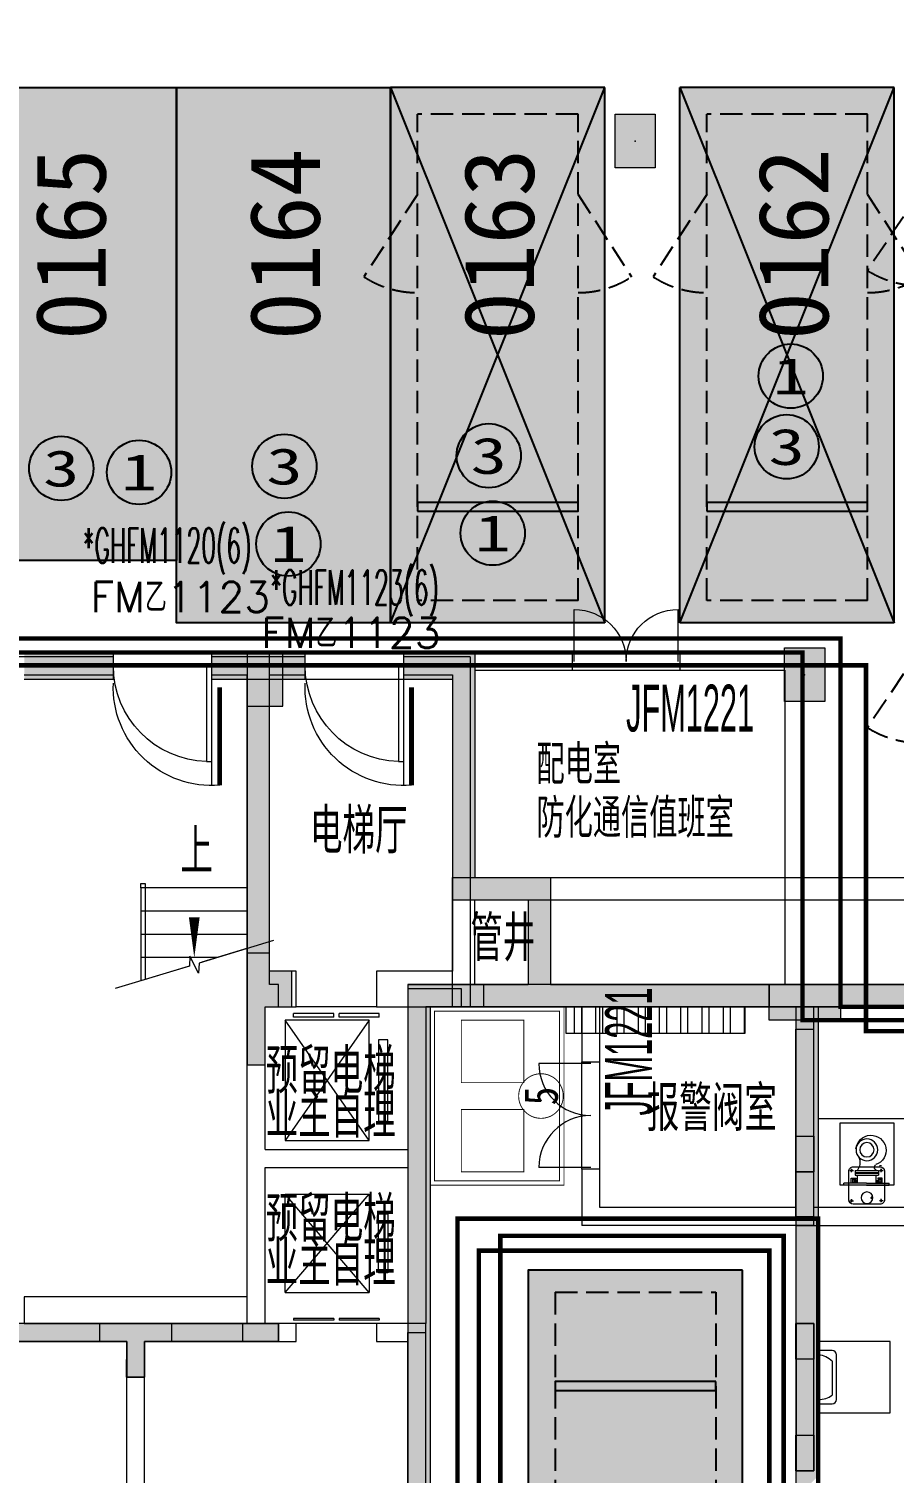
# Model space of a CAD drawing. Extents: x -264757 to 1033689, y 4049843 to 4347093.
# Drawn here: x -52653 to -42957, y 4189133 to 4205315 of the extents above; entities that cross this region are included whole.
import ezdxf
from ezdxf.enums import TextEntityAlignment as Align

# ---------------------------------------------------------------- set-up
doc = ezdxf.new("R2010")
doc.units = 0
doc.header["$LTSCALE"] = 1000
doc.header["$MEASUREMENT"] = 0
doc.linetypes.add('AX-01DK-PB01$1$A-001-车位参照B1$0$A-001-车位参照B1$0$A-001-车位参照B1$0$A-H4-001-基本图形$0$A-001-车位B1$0$DASH', pattern=[0.35, 0.25, -0.1])
doc.linetypes.add('DASH', pattern=[0.35, 0.25, -0.1])
for name, color, linetype in [('AX-01DK-PB01$0$A-2-Text', 8, 'Continuous'), ('AX-01DK-PB01$0$AX-03CK-02-PB01$0$AX-03CK-02-PB01$0$PUB_HATCH', 8, 'Continuous'), ('AX-01DK-PB01$0$AX-03CK-02-PB01$0$AX-03CK-02-PB01$0$人防$0$人防$0$DOOR_FIRE_TEXT', 8, 'Continuous'), ('不利因素3-紧邻房间出入口', 7, 'Continuous'), ('不利因素9-坡道上停车', 7, 'Continuous'), ('不可售车位', 255, 'Continuous'), ('大车位', 7, 'Continuous'), ('子母车位', 7, 'Continuous')]:
    doc.layers.add(name, color=color, linetype=linetype)
doc.layers.add('AX-01DK-PB01$0$AX-001DK-01-PB01-02$0$A-3-WinF(Text)', color=8, linetype='Continuous', plot=False)
doc.layers.add('AX-01DK-PB01$0$AX-03CK-02-PB01$0$AX-03CK-02-PB01$0$WINDOW_TEXT', color=8, linetype='Continuous', plot=False)
doc.layers.add('无关图层', color=8, linetype='Continuous', lineweight=0)
doc.layers.add('车位归属楼栋范围线', color=7, linetype='Continuous', true_color=0x19e6c7)
doc.styles.add('AX-01DK-PB01$0$_TCH_DIM', font='SIMPLEX', dxfattribs={"bigfont": 'GBCBIG'})
doc.styles.add('AX-01DK-PB01$0$AX-001DK-01-PB01-02$0$_TCH_WINDOW', font='SIMPLEX', dxfattribs={"bigfont": 'GBCBIG'})
doc.styles.add('AX-01DK-PB01$0$AX-01DK-PB01$0$AX-001DK-01-PB01-02$0$Standard', font='gbenor.shx', dxfattribs={"bigfont": 'gbcbig.shx'})
doc.styles.add('AX-01DK-PB01$0$AX-03CK-02-PB01$0$AX-03CK-02-PB01$0$_TCH_DIM', font='SIMPLEX', dxfattribs={"bigfont": 'GBCBIG'})
doc.styles.add('AX-01DK-PB01$0$AX-03CK-02-PB01$0$AX-03CK-02-PB01$0$_TCH_DIM_T3', font='SIMPLEX', dxfattribs={"width": 0.705882, "bigfont": 'GBCBIG'})
doc.styles.add('AX-01DK-PB01$0$AX-03CK-02-PB01$0$AX-03CK-02-PB01$0$人防$0$人防$0$_TCH_DIM', font='$ GAD E', dxfattribs={"width": 0.7, "bigfont": '$ GAD C'})
doc.styles.add('AX-01DK-PB01$0$Standard', font='gbenor.shx', dxfattribs={"bigfont": 'gbcbig.shx'})
doc.styles.add('AX-01DK-PB01$1$AX-001DK-01-PB01-02$0$Standard', font='gbenor.shx', dxfattribs={"bigfont": 'gbcbig.shx'})
doc.styles.add('AX-ACK-BIANH1$0$黑体', font='simhei.ttf')
doc.styles.add('AX-ACK-P01-WALL$0$黑体', font='simhei.ttf')
doc.styles.add('SX-ACK-PB01-WNC-ALL$0$黑体', font='simhei.ttf')
doc.styles.add('坑编号', font='', dxfattribs={"width": 0.8})
doc.styles.get('坑编号').set_extended_font_data('SimSun')
pattern_1 = [(90, (-648994.04, 3640598.65), (-238.125, 2e-13), []), (90, (-648914.67, 3640678.02), (-238.125, 2e-13), [])]

# ---------------------------------------------------------------- blocks, each defined once
blk = doc.blocks.new('SX-ACK-PB01-WNC-ALL$0$20200722.21182536')
at = {"layer": '不利因素3-紧邻房间出入口', "true_color": 0xe4d218}
h = blk.add_hatch(color=52, dxfattribs=at)
h.dxf.hatch_style = 1
edge = h.paths.add_edge_path()
edge.add_arc((360, 360), 360, 0, 360)
at = {"layer": '不利因素3-紧邻房间出入口'}
blk.add_circle((360, 360), 360, dxfattribs=at)
at = {"layer": '不利因素3-紧邻房间出入口', "style": 'SX-ACK-PB01-WNC-ALL$0$黑体', "width": 1.390625}
blk.add_text('3', height=407, dxfattribs=at).set_placement((156, 156), (564, 156), align=Align.FIT)
blk = doc.blocks.new('销控车位')
at = {"layer": '不可售车位', "true_color": 0x757b8a}
h = blk.add_hatch(color=8, dxfattribs=at)
h.dxf.hatch_style = 1
h.paths.add_polyline_path([(2400, 0), (2400, -5300), (0, -5300), (0, 0)])
at = {"layer": '不可售车位', "color": 8, "true_color": 0x757b8a}
blk.add_lwpolyline([(2400, 0), (2400, -5300), (0, -5300), (0, 0)], close=True, dxfattribs=at)
blk = doc.blocks.new('sadfsadfasf')
at = {"layer": '不可售车位', "true_color": 0x757b8a}
h = blk.add_hatch(color=8, dxfattribs=at)
h.dxf.hatch_style = 1
h.paths.add_polyline_path([(2400, 6000), (2400, 0), (0, 0), (0, 6000)])
at = {"layer": '不可售车位', "color": 8, "true_color": 0x757b8a}
blk.add_lwpolyline([(2400, 6000), (2400, 0), (0, 0), (0, 6000)], close=True, dxfattribs=at)
blk = doc.blocks.new('*U120')
at = {"layer": '无关图层', "const_width": 10}
for points in [[(1000, 0), (-1000, 0), (-1000, 1500), (1000, 1500)], [(950, 50), (-950, 50), (-950, 1450), (950, 1450)], [(-150, 1050), (-850, 1050), (-850, 350), (-150, 350)], [(850, 1050), (150, 1050), (150, 350), (850, 350)]]:
    blk.add_lwpolyline(points, close=True, dxfattribs=at)
blk.add_lwpolyline([(0, 1492, 0.098491), (-96, 1473, 0.098491), (-177, 1419, 0.098491), (-231, 1338, 0.098491), (-250, 1242, 0.098491), (-231, 1146, 0.098491), (-177, 1065, 0.098491), (-96, 1011, 0.098491), (0, 992, 0.098491), (96, 1011, 0.098491), (177, 1065, 0.098491), (231, 1146, 0.098491), (250, 1242, 0.098491), (231, 1338, 0.098491), (177, 1419, 0.098491), (96, 1473, 0.098491)], format="xyb", close=True, dxfattribs=at)
at = {"layer": '无关图层', "style": '坑编号', "width": 0.8}
blk.add_attdef('X', text='', height=380, dxfattribs=at).set_placement((0, 1242), align=Align.MIDDLE_CENTER)
blk = doc.blocks.new('SX-CK-PB001-WNC$1$20211103.13313578')
at = {"layer": '无关图层'}
h = blk.add_hatch(color=256, dxfattribs=at)
h.dxf.hatch_style = 1
h.paths.add_polyline_path([(0, 600), (450, 600), (450, 0), (0, 0)])
blk.add_lwpolyline([(0, 600), (450, 600), (450, 0), (0, 0)], close=True, dxfattribs=at)
blk.add_point((225, 300), dxfattribs=at)
blk = doc.blocks.new('PX-03CK-JSK$0$PX-CKB-P01-JSK$0$$0$水泵')
at = {"layer": '无关图层'}
for p, q in [((-24798, 231565, 0), (-25098, 231565, 0)), ((-25148, 231515, 0), (-25148, 231195, 0)), ((-25135, 231525, 0), (-25095, 231525, 0)), ((-25116, 231543, 0), (-25116, 231511, 0)), ((-25116, 231511, 0), (-25116, 231507, 0)), ((-24903, 231492, 0), (-24880, 231492, 0)), ((-24804, 231524, 0), (-24764, 231524, 0)), ((-24785, 231542, 0), (-24785, 231510, 0)), ((-24785, 231510, 0), (-24785, 231506, 0)), ((-24748, 231195, 0), (-24748, 231515, 0)), ((-24644, 231352, 0), (-25244, 231352, 0)), ((-25244, 231352, 0), (-25244, 230652, 0)), ((-24950, 231351, 0), (-25204, 231351, 0)), ((-25204, 231351, 0), (-25204, 231330, 0)), ((-24950, 231330, 0), (-25204, 231330, 0)), ((-25120, 231330, 0), (-25120, 231273, 0)), ((-25120, 231273, 0), (-25070, 231273, 0)), ((-25108, 231323, 0), (-25067, 231323, 0)), ((-25108, 231284, 0), (-25108, 231323, 0)), ((-25070, 231284, 0), (-25108, 231284, 0)), ((-25103, 231315, 0), (-25103, 231292, 0)), ((-25085, 231320, 0), (-25098, 231320, 0)), ((-25098, 231287, 0), (-25084, 231287, 0)), ((-25084, 231323, 0), (-25084, 231284, 0)), ((-25084, 231310, 0), (-25052, 231310, 0)), ((-25084, 231297, 0), (-25052, 231297, 0)), ((-25055, 231310, 0), (-25083, 231310, 0)), ((-25077, 231185, 0), (-25077, 231238, 0)), ((-25076, 231238, 0), (-24815, 231238, 0)), ((-25070, 231273, 0), (-25070, 231284, 0)), ((-25067, 231323, 0), (-25067, 231330, 0)), ((-25052, 231328, 0), (-25052, 231239, 0)), ((-24950, 231351, 0), (-24696, 231351, 0)), ((-24950, 231330, 0), (-24696, 231330, 0)), ((-24846, 231239, 0), (-24846, 231328, 0)), ((-24846, 231312, 0), (-24807, 231312, 0)), ((-24844, 231299, 0), (-24806, 231299, 0)), ((-24827, 231323, 0), (-24827, 231330, 0)), ((-24785, 231323, 0), (-24827, 231323, 0)), ((-24824, 231284, 0), (-24785, 231284, 0)), ((-24824, 231273, 0), (-24824, 231284, 0)), ((-24773, 231273, 0), (-24824, 231273, 0)), ((-24815, 231185, 0), (-24815, 231238, 0)), ((-24807, 231322, 0), (-24807, 231284, 0)), ((-24793, 231319, 0), (-24807, 231319, 0)), ((-24807, 231289, 0), (-24793, 231289, 0)), ((-24788, 231294, 0), (-24788, 231314, 0)), ((-24785, 231284, 0), (-24785, 231323, 0)), ((-24773, 231324, 0), (-24773, 231332, 0)), ((-24773, 231330, 0), (-24773, 231273, 0)), ((-24696, 231351, 0), (-24696, 231330, 0)), ((-24644, 230652, 0), (-24644, 231352, 0)), ((-25136, 231186, 0), (-25096, 231186, 0)), ((-25106, 231185, 0), (-25129, 231185, 0)), ((-25117, 231204, 0), (-25117, 231172, 0)), ((-25117, 231172, 0), (-25117, 231168, 0)), ((-25098, 231145, 0), (-24798, 231145, 0)), ((-25077, 231215, 0), (-24815, 231215, 0)), ((-25077, 231208, 0), (-24815, 231208, 0)), ((-25077, 231185, 0), (-24815, 231185, 0)), ((-24781, 231136, 0), (-24805, 231136, 0)), ((-24804, 231186, 0), (-24764, 231186, 0)), ((-24785, 231205, 0), (-24785, 231173, 0)), ((-24785, 231173, 0), (-24785, 231169, 0)), ((-25244, 230652, 0), (-24644, 230652, 0))]:
    blk.add_line(p, q, dxfattribs=at)
for centre, radius in [((-25117, 231525, 0), 8.75), ((-24944, 231492, 0), 65), ((-24891, 231492, 0), 7.88), ((-24785, 231524, 0), 8.75), ((-25117, 231186, 0), 8.75), ((-24945, 230955, 0), 122), ((-24785, 231186, 0), 8.75), ((-24945, 230955, 0), 80.5)]:
    blk.add_circle(centre, radius, dxfattribs=at)
for centre, radius, start, end in [((-25098, 231515, 0), 50, 90.0002, 180.0002), ((-24798, 231515, 0), 50, 0.0002, 90.0002), ((-25098, 231315, 0), 5.18, 90.0002, 180.0002), ((-25098, 231292, 0), 5.18, 180.0002, 270.0002), ((-24793, 231314, 0), 5.18, 0.0002, 90.0002), ((-24793, 231294, 0), 5.18, 270.0002, 0.0002), ((-25098, 231195, 0), 50, 180.0002, 270.0002), ((-24899, 230961, 0), 169, 185.2838, 71.5275), ((-25165, 231098, 0), 142, 319.6544, 36.6268), ((-24826, 231152, 0), 34.6, 117.9765, 237.6187), ((-24798, 231195, 0), 50, 270.0002, 0.0002)]:
    blk.add_arc(centre, radius, start, end, dxfattribs=at)
blk = doc.blocks.new('fasdfasdfasdfasdfasdf')
at = {"layer": '不利因素9-坡道上停车', "true_color": 0xe0aa15}
h = blk.add_hatch(color=42, dxfattribs=at)
h.dxf.hatch_style = 1
edge = h.paths.add_edge_path()
edge.add_arc((-119587, 4058555), 720, 0, 360)
at = {"layer": '不利因素9-坡道上停车'}
blk.add_circle((-119587, 4058555), 720, dxfattribs=at)
at = {"layer": '不利因素9-坡道上停车', "style": 'AX-ACK-P01-WALL$0$黑体', "width": 1.390625}
blk.add_text('1', height=815, dxfattribs=at).set_placement((-119994, 4058148), (-119180, 4058148), align=Align.FIT)
blk = doc.blocks.new('AX-01DK-PB01$0$AX-03CK-02-PB01$0$AX-03CK-02-PB01$0$$U_DORLIB2D$00000009')
at = {"layer": '无关图层'}
blk.add_line((0.5, 0.219), (0.5, 1.213), dxfattribs=at)
at = {"layer": '无关图层', "const_width": 0.05}
blk.add_lwpolyline([(0.583, 0.219), (0.583, 1.219)], dxfattribs=at)
at = {"layer": '无关图层'}
blk.add_arc((0.5, 0.219), 1.001, 85.224, 182.3859, dxfattribs=at)
blk = doc.blocks.new('AX-01DK-PB01$0$AX-03CK-02-PB01$0$AX-03CK-02-PB01$0$人防$0$人防$0$$DorLib2D$00000004')
at = {"layer": '无关图层'}
for p, q in [((-0.485, 0), (-0.485, 0.485)), ((0.485, 0), (0.485, 0.485))]:
    blk.add_line(p, q, dxfattribs=at)
at = {"layer": '无关图层', "lineweight": 13}
for centre, start, end in [((-0.485, 0), 0, 90), ((0.485, 0), 90, 180)]:
    blk.add_arc(centre, 0.485, start, end, dxfattribs=at)
blk = doc.blocks.new('AX-01DK-PB01$0$AX-001DK-01-PP01$0$AX-001DK-01-PP01$0$$DORLIB2D$00000127')
at = {"layer": '无关图层'}
for points in [[(-0.533, 0.795), (-0.533, 0.69)], [(-0.033, 0.795), (-0.533, 0.795)], [(-0.033, 0.795), (-0.033, 0.69)], [(0.533, 0.795), (0.033, 0.795)], [(0.033, 0.795), (0.033, 0.69)], [(0.533, 0.795), (0.533, 0.69)], [(-0.033, 0.69), (-0.533, 0.69)], [(0.533, 0.69), (0.033, 0.69)], [(0.5, 0.5), (-0.5, 0.5)]]:
    blk.add_lwpolyline(points, dxfattribs=at)
blk = doc.blocks.new('AX-01DK-PB01$0$$DorLib2D$00000001')
at = {"layer": '无关图层'}
for p, q in [((0.45, 0.975), (0.5, 0.975)), ((0.45, 0), (0.45, 0.975)), ((0.5, 0), (0.5, 0.975)), ((0.5, 0), (0.45, 0))]:
    blk.add_line(p, q, dxfattribs=at)
at = {"layer": '无关图层', "lineweight": 13}
blk.add_arc((0.475, 0), 0.975, 91.4693, 180, dxfattribs=at)
blk = doc.blocks.new('A$C741380cb')
at = {"layer": '子母车位', "true_color": 0x0617f9}
h = blk.add_hatch(color=5, dxfattribs=at)
h.dxf.hatch_style = 1
h.paths.add_polyline_path([(2400, 0), (2400, -10400), (0, -10400), (0, 0)])

msp = doc.modelspace()

# ---------------------------------------------------------------- hatches: boundary and pattern name
at = {"layer": 'AX-01DK-PB01$0$AX-03CK-02-PB01$0$AX-03CK-02-PB01$0$PUB_HATCH'}
for points in [[(-52706, 4198028.3), (-51706.8, 4198028.3), (-51706.8, 4198328.3), (-52706, 4198328.3)], [(-50080.7, 4198328.4), (-50606.8, 4198328.4), (-50606.8, 4198028.4), (-50080.7, 4198028.4)], [(-50080.7, 4198028.3), (-49556.8, 4198028.3), (-49556.8, 4198328.3), (-50080.7, 4198328.3)], [(-47656.4, 4198328.3), (-48456.8, 4198328.3), (-48456.8, 4198028.3), (-47906.4, 4198028.3)], [(-47656.4, 4198328.3), (-47906.4, 4198028.3), (-47906.4, 4195558), (-47656.4, 4195808)], [(-50205.6, 4198208.7), (-50205.6, 4198208.6), (-50122.3, 4198188.4), (-49955.8, 4198198), (-49955.8, 4198198)], [(-47656.4, 4195808), (-47906.4, 4195558), (-47056.4, 4195558), (-46806.4, 4195808)], [(-46806.4, 4195808), (-47056.4, 4195558), (-47056.4, 4194608), (-46931.4, 4194524.6), (-46806.4, 4194608)], [(-48406.6, 4194608), (-48156.6, 4194358), (-46931.4, 4194358), (-46931.4, 4194524.6), (-47056.4, 4194608)], [(-48156.6, 4194358), (-48406.6, 4194608), (-48406.6, 4186558.3), (-48156.6, 4186308.4)], [(-46931.4, 4194524.6), (-46931.4, 4194358), (-44107.8, 4194358), (-44107.8, 4194608), (-46806.4, 4194608)], [(-44107.8, 4194608), (-44107.8, 4194358), (-40007.5, 4194358), (-40257.5, 4194608)], [(-44056.7, 4194358), (-44056.7, 4188978.5), (-43931.8, 4188978.6), (-43806.7, 4189103.6), (-43806.7, 4194358)]]:
    msp.add_hatch(color=256, dxfattribs=at).paths.add_polyline_path(points)
at = {"layer": '大车位', "true_color": 0xe806f9}
h = msp.add_hatch(color=6, dxfattribs=at)
h.dxf.hatch_style = 1
h.paths.add_polyline_path([(-46199.1, 4204659.2), (-46199.1, 4198659.2), (-48599.1, 4198659.2), (-48599.1, 4204659.2)])
h = msp.add_hatch(color=6, dxfattribs=at)
h.dxf.hatch_style = 1
h.paths.add_polyline_path([(-42956.8, 4204659.2), (-42956.8, 4198659.2), (-45356.8, 4198659.2), (-45356.8, 4204659.2)])
at = {"layer": '无关图层'}
h = msp.add_hatch(color=256, dxfattribs=at)
h.dxf.hatch_style = 1
h.paths.add_polyline_path([(-49856.6, 4194357.8), (-49856.6, 4194607.8), (-49955.7, 4194607.8), (-49955.7, 4198327.8), (-50205.7, 4198327.8), (-50206.6, 4194607.8), (-50206.6, 4193707.8), (-50006.6, 4193707.8), (-50006.6, 4194357.8)])
for points in [[(-49806.8, 4198327.2), (-50205.7, 4198327.2), (-50205.7, 4197727.2), (-49806.8, 4197727.2)], [(-49705.9, 4194758.3), (-49955.9, 4194758.3), (-49955, 4194958.3), (-50205.9, 4194958.3), (-50205.9, 4193708), (-50005.2, 4193708), (-50005.2, 4194357.8), (-49705.9, 4194358.3)], [(-47556.2, 4194608), (-48406.2, 4194608), (-48406.2, 4194358.8), (-47556.2, 4194358.8)], [(-44356.8, 4194608), (-43556.4, 4194608), (-43556.4, 4194208), (-44356.8, 4194208)], [(-43856.3, 4192908), (-43856.6, 4192508), (-44057.7, 4192508), (-44057.3, 4192908)], [(-51056.4, 4190808), (-51056.4, 4190608), (-51356.6, 4190608), (-51356.8, 4190208), (-51557.8, 4190208), (-51557.1, 4190608), (-51857.5, 4190608), (-51857.5, 4190808)], [(-50256.6, 4190807.4), (-49856.4, 4190808), (-49856.4, 4190606.9), (-50256.6, 4190606.4)], [(-43855.9, 4190808), (-43856.2, 4190408), (-44057.3, 4190408), (-44056.9, 4190808)], [(-43855.7, 4189558), (-43856, 4189158), (-44057.1, 4189158), (-44056.8, 4189558)]]:
    msp.add_hatch(color=256, dxfattribs=at).paths.add_polyline_path(points)
h = msp.add_hatch(color=256, dxfattribs=at)
h.dxf.hatch_style = 1
h.paths.add_polyline_path([(-44056.6, 4192508), (-43856.6, 4192508), (-43856.6, 4194358), (-43556.8, 4194358), (-43556.8, 4194608), (-44356.8, 4194608), (-44356.8, 4194358), (-44056.6, 4194358)])
h = msp.add_hatch(dxfattribs=at)
h.set_pattern_fill('ANSI32', color=256, scale=50, angle=-315)
h.set_pattern_definition(pattern_1)
h.paths.add_polyline_path([(-46631.5, 4194358), (-44631.5, 4194358), (-44631.5, 4194058), (-46631.5, 4194058)])
h = msp.add_hatch(dxfattribs=at)
h.set_pattern_fill('ANSI32', color=256, scale=50, angle=-315)
h.set_pattern_definition(pattern_1)
h.paths.add_polyline_path([(-46631.5, 4194358), (-44631.5, 4194358), (-44631.5, 4194058), (-46631.5, 4194058)])
h = msp.add_hatch(color=256, dxfattribs=at)
h.dxf.hatch_style = 1
h.paths.add_polyline_path([(-49856.4, 4190808), (-53056.4, 4190808), (-53056.4, 4190608), (-51556.4, 4190608), (-51556.4, 4190208), (-51356.4, 4190208), (-51356.4, 4190608), (-49856.4, 4190608)])
h = msp.add_hatch(color=256, dxfattribs=at)
h.dxf.hatch_style = 1
h.paths.add_polyline_path([(-44056.4, 4189158), (-43856.4, 4189158), (-43856.4, 4190808), (-44056.4, 4190808)])

# ---------------------------------------------------------------- linework, layer by layer
at = {"layer": '大车位', "color": 83}
for p, q in [((-48599.1, 4198659.2, 0), (-48599.1, 4204659.2, 0)), ((-46199.1, 4204659.2, 0), (-48599.1, 4204659.2, 0)), ((-46199.1, 4198659.2, 0), (-46199.1, 4204659.2, 0)), ((-45356.8, 4198659.2, 0), (-45356.8, 4204659.2, 0)), ((-42956.8, 4204659.2, 0), (-45356.8, 4204659.2, 0)), ((-42956.8, 4198659.2, 0), (-42956.8, 4204659.2, 0)), ((-46199.1, 4198659.2, 0), (-48599.1, 4198659.2, 0)), ((-42956.8, 4198659.2, 0), (-45356.8, 4198659.2, 0))]:
    msp.add_line(p, q, dxfattribs=at)
at = {"layer": '大车位', "color": 8, "linetype": 'AX-01DK-PB01$1$A-001-车位参照B1$0$A-001-车位参照B1$0$A-001-车位参照B1$0$A-H4-001-基本图形$0$A-001-车位B1$0$DASH'}
for p, q in [((-46499.1, 4204359.2, 0), (-48299.1, 4204359.2, 0)), ((-48299.1, 4198909.2, 0), (-48299.1, 4204359.2, 0)), ((-46499.1, 4198909.2, 0), (-46499.1, 4204359.2, 0)), ((-43256.8, 4204359.2, 0), (-45056.8, 4204359.2, 0)), ((-45056.8, 4198909.2, 0), (-45056.8, 4204359.2, 0)), ((-43256.8, 4198909.2, 0), (-43256.8, 4204359.2, 0)), ((-46499.1, 4198909.2, 0), (-48299.1, 4198909.2, 0)), ((-43256.8, 4198909.2, 0), (-45056.8, 4198909.2, 0))]:
    msp.add_line(p, q, dxfattribs=at)
at = {"layer": '大车位', "color": 83, "elevation": 0}
for points in [[(-48599.1, 4204659.2), (-46199.1, 4198659.2)], [(-48599.1, 4198659.2), (-46199.1, 4204659.2)], [(-45356.8, 4204659.2), (-42956.8, 4198659.2)], [(-45356.8, 4198659.2), (-42956.8, 4204659.2)]]:
    msp.add_lwpolyline(points, dxfattribs=at)
at = {"layer": '大车位', "linetype": 'AX-01DK-PB01$1$A-001-车位参照B1$0$A-001-车位参照B1$0$A-001-车位参照B1$0$A-H4-001-基本图形$0$A-001-车位B1$0$DASH', "elevation": 0}
for points in [[(-48299.1, 4203459.2), (-48899.1, 4202537.3)], [(-46499.1, 4203459.2), (-45899.1, 4202537.3)], [(-45056.8, 4203459.2), (-45656.8, 4202537.3)], [(-43256.8, 4203459.2), (-42656.8, 4202537.3)]]:
    msp.add_lwpolyline(points, dxfattribs=at)
at = {"layer": '大车位', "elevation": 0}
for points in [[(-48299.1, 4199909.2), (-46499.1, 4199909.2), (-46499.1, 4200009.2), (-48299.1, 4200009.2)], [(-45056.8, 4199909.2), (-43256.8, 4199909.2), (-43256.8, 4200009.2), (-45056.8, 4200009.2)]]:
    msp.add_lwpolyline(points, close=True, dxfattribs=at)
at = {"layer": '大车位', "linetype": 'AX-01DK-PB01$1$A-001-车位参照B1$0$A-001-车位参照B1$0$A-001-车位参照B1$0$A-H4-001-基本图形$0$A-001-车位B1$0$DASH'}
for centre, start, end in [((-48299.1, 4203459.2, 0), 236.94427, 270), ((-46499.1, 4203459.2, 0), 270, 303.05573), ((-45056.8, 4203459.2, 0), 236.94427, 270), ((-43256.8, 4203459.2, 0), 270, 303.05573)]:
    msp.add_arc(centre, 1100, start, end, dxfattribs=at)
at = {"layer": '子母车位', "linetype": 'AX-01DK-PB01$1$A-001-车位参照B1$0$A-001-车位参照B1$0$A-001-车位参照B1$0$A-H4-001-基本图形$0$A-001-车位B1$0$DASH'}
for p, q in [((-42656.7, 4203499.5, 0), (-43256.7, 4202608.4, 0)), ((-42656.6, 4198377.2, 0), (-43256.6, 4197486.2, 0))]:
    msp.add_line(p, q, dxfattribs=at)
at = {"layer": '子母车位', "color": 8, "linetype": 'AX-01DK-PB01$1$A-001-车位参照B1$0$A-001-车位参照B1$0$A-001-车位参照B1$0$A-H4-001-基本图形$0$A-001-车位B1$0$DASH'}
for p, q in [((-46756.7, 4191158.6, 0), (-44956.7, 4191158.6, 0)), ((-46756.7, 4191158.6, 0), (-46756.7, 4186608.6, 0)), ((-44956.7, 4191158.6, 0), (-44956.7, 4186608.6, 0))]:
    msp.add_line(p, q, dxfattribs=at)
at = {"layer": '子母车位', "color": 83, "elevation": 0}
msp.add_lwpolyline([(-44656.7, 4191408.6), (-47056.7, 4191408.6), (-47056.6, 4186308.6), (-44656.6, 4186308.6)], close=True, dxfattribs=at)
at = {"layer": '子母车位', "elevation": 0}
msp.add_lwpolyline([(-44956.7, 4190158.6), (-46756.7, 4190158.6), (-46756.7, 4190058.6), (-44956.7, 4190058.6)], close=True, dxfattribs=at)
at = {"layer": '子母车位', "linetype": 'AX-01DK-PB01$1$A-001-车位参照B1$0$A-001-车位参照B1$0$A-001-车位参照B1$0$A-H4-001-基本图形$0$A-001-车位B1$0$DASH'}
for centre in [(-42656.7, 4203499.5, 0), (-42656.6, 4198377.2, 0)]:
    msp.add_ellipse(centre, major_axis=(1100, 0), ratio=0.9664691, start_param=4.1354517, end_param=4.712383, dxfattribs=at)
at = {"layer": '无关图层'}
for p, q in [((-51706.8, 4198328.3), (-52706, 4198328.3)), ((-51706.8, 4198328.3), (-50606.8, 4198328.4)), ((-51706.8, 4198028.3), (-51706.8, 4198328.3)), ((-50080.7, 4198328.4), (-50606.8, 4198328.4)), ((-50606.8, 4198328.4), (-50606.8, 4198028.4)), ((-49556.8, 4198328.3), (-50080.7, 4198328.3)), ((-49556.8, 4198028.3), (-49556.8, 4198328.3)), ((-47656.4, 4198328.3), (-48456.8, 4198328.3)), ((-48456.8, 4198328.3), (-48456.8, 4198028.3)), ((-47656.4, 4198328.3), (-47656.4, 4195808)), ((-46560.1, 4198328.3), (-47656.4, 4198328.3)), ((-47656.4, 4198328.3), (-47656.4, 4198128.3)), ((-46560.1, 4198128.3), (-46560.1, 4198328.3)), ((-46560.1, 4198328.3), (-45360.1, 4198328.3)), ((-43982.8, 4198328.3), (-45360.1, 4198328.3)), ((-45360.1, 4198328.3), (-45360.1, 4198128.3)), ((-43982.8, 4198328.3), (-43982.8, 4194608)), ((-51706.8, 4198278), (-52806.6, 4198278)), ((-51706.8, 4198078), (-51706.8, 4198278)), ((-50106.6, 4198278), (-50606.8, 4198278)), ((-50606.8, 4198278), (-50606.8, 4198078)), ((-50205.6, 4198208.7), (-50205.6, 4198208.6)), ((-49556.9, 4198278), (-50106.6, 4198278)), ((-49955.8, 4198198), (-49955.8, 4198198)), ((-49556.9, 4198078), (-49556.9, 4198278)), ((-47706.3, 4198278), (-48456.9, 4198278)), ((-48456.9, 4198278), (-48456.9, 4198078)), ((-47706.3, 4198278), (-47706.3, 4194358)), ((-52706.6, 4198078), (-51706.8, 4198078)), ((-52706, 4198028.3), (-51706.8, 4198028.3)), ((-50606.8, 4198078), (-50206.6, 4198078)), ((-50606.8, 4198028.4), (-50080.7, 4198028.4)), ((-50206.6, 4194458), (-50206.6, 4198078)), ((-50080.7, 4198028.4), (-50080.7, 4198028.3)), ((-50080.7, 4198028.3), (-49556.8, 4198028.3)), ((-49956.6, 4198078), (-49556.9, 4198078)), ((-49956.6, 4194758), (-49956.6, 4198078)), ((-49556.8, 4198028.3), (-48456.8, 4198028.3)), ((-48456.9, 4198078), (-47906.3, 4198078)), ((-48456.8, 4198028.3), (-47906.4, 4198028.3)), ((-47906.4, 4198028.3), (-47906.4, 4195558)), ((-47906.3, 4198078), (-47906.3, 4194758)), ((-47656.4, 4198128.3), (-46560.1, 4198128.3)), ((-46560.1, 4198128.3), (-45360.1, 4198128.3)), ((-45360.1, 4198128.3), (-44182.8, 4198128.3)), ((-44182.8, 4198128.3), (-44182.8, 4194608)), ((-47656.4, 4195808), (-46806.4, 4195808)), ((-46806.4, 4195808), (-46806.4, 4194608)), ((-51399.8, 4195688.8), (-51399.8, 4194649.1)), ((-51399.8, 4195688.8), (-51399.8, 4194649.1)), ((-50199.8, 4195688.8), (-51399.8, 4195688.8)), ((-50199.8, 4195428.8), (-51399.8, 4195428.8)), ((-47906.4, 4195558), (-47056.4, 4195558)), ((-47056.4, 4195558), (-47056.4, 4194608)), ((-50199.8, 4195168.8), (-51399.8, 4195168.8)), ((-50199.8, 4195013.1), (-50715.5, 4194856.6)), ((-50543.5, 4194908.8), (-51399.8, 4194908.8)), ((-50868.4, 4194810.3), (-51399.8, 4194649.1)), ((-49656.6, 4194758), (-49956.6, 4194758)), ((-49656.6, 4194358), (-49656.6, 4194758)), ((-48306.3, 4194758), (-48756.6, 4194758)), ((-48756.6, 4194758), (-48756.6, 4194358)), ((-48406.6, 4194608), (-47056.4, 4194608)), ((-48406.6, 4194608), (-48406.6, 4186558.3)), ((-47906.3, 4194758), (-48306.3, 4194758)), ((-46806.4, 4194608), (-44107.8, 4194608)), ((-44107.8, 4194608), (-40257.5, 4194608)), ((-50206.6, 4192658), (-50206.6, 4194458)), ((-48406.4, 4194558), (-48406.4, 4190808)), ((-47806.4, 4194558), (-48406.4, 4194558)), ((-47806.4, 4194358), (-47806.4, 4194558)), ((-50006.6, 4192758), (-50006.6, 4194358)), ((-50006.6, 4194358), (-49656.6, 4194358)), ((-48756.6, 4194358), (-48406.3, 4194358)), ((-48406.3, 4194358), (-48406.3, 4192758)), ((-48206.4, 4194358), (-48206.4, 4190808)), ((-47806.4, 4194358), (-48206.4, 4194358)), ((-48206.3, 4194358), (-48206.3, 4192658)), ((-47706.3, 4194358), (-48206.3, 4194358)), ((-48156.6, 4194358), (-46931.4, 4194358)), ((-48156.6, 4194358), (-48156.6, 4186308.4)), ((-46931.4, 4194358), (-44107.8, 4194358)), ((-46456.6, 4194358), (-46456.6, 4193739.8)), ((-46256.6, 4194358), (-46456.6, 4194358)), ((-46256.6, 4193739.8), (-46256.6, 4194358)), ((-44107.8, 4194358), (-40007.5, 4194358)), ((-44056.7, 4194358), (-44056.7, 4188978.5)), ((-43806.7, 4194358), (-44056.7, 4194358)), ((-43806.7, 4194358), (-43806.7, 4189103.6)), ((-44056.6, 4192008), (-44056.6, 4194108)), ((-44056.6, 4194108), (-43856.6, 4194108)), ((-44056.6, 4192108), (-44056.6, 4194108)), ((-44056.6, 4194108), (-43856.6, 4194108)), ((-43856.6, 4192008), (-43856.6, 4194108)), ((-43856.6, 4191908), (-43856.6, 4194108)), ((-46456.6, 4192539.8), (-46456.6, 4193739.8)), ((-46456.6, 4193739.8), (-46256.6, 4193739.8)), ((-46256.6, 4192539.8), (-46256.6, 4193739.8)), ((-50206.6, 4190808), (-50206.6, 4192658)), ((-50006.6, 4192758), (-48406.3, 4192758)), ((-48206.3, 4192658), (-48206.3, 4190808)), ((-50006.6, 4192558), (-48406.3, 4192558)), ((-50006.6, 4190808), (-50006.6, 4192558)), ((-48406.3, 4192558), (-48406.3, 4190808)), ((-46256.6, 4192539.8), (-46456.6, 4192539.8)), ((-46456.6, 4192539.8), (-46456.6, 4191908)), ((-46256.6, 4192108), (-46256.6, 4192539.8)), ((-49781.6, 4191158), (-49781.6, 4192258)), ((-49781.6, 4192258), (-48841.6, 4192258)), ((-48841.6, 4191158), (-49781.6, 4192258)), ((-49781.6, 4191158), (-48841.6, 4192258)), ((-48841.6, 4192258), (-48841.6, 4191158)), ((-48736.6, 4191378), (-48736.6, 4192038)), ((-48736.6, 4192038), (-48631.6, 4192038)), ((-48631.6, 4192038), (-48631.6, 4191378)), ((-44056.6, 4192108), (-46256.6, 4192108)), ((-44056.6, 4192008), (-43856.6, 4192008)), ((-40806.8, 4192108), (-43856.6, 4192108)), ((-43856.6, 4191908), (-46456.6, 4191908)), ((-44056.6, 4191908), (-40806.8, 4191908)), ((-48631.6, 4191378), (-48736.6, 4191378)), ((-51456.3, 4190808), (-52706.6, 4190808)), ((-50206.6, 4190808), (-51456.3, 4190808)), ((-49656.6, 4190808), (-50006.6, 4190808)), ((-49656.6, 4190608), (-49656.6, 4190808)), ((-48206.4, 4190808), (-48756.6, 4190808)), ((-48756.6, 4190808), (-48756.6, 4190608)), ((-48206.4, 4190808), (-48406.4, 4190808)), ((-48206.3, 4190808), (-48406.3, 4190808)), ((-48206.4, 4186308), (-48206.4, 4190808)), ((-51556.3, 4190608), (-52806.6, 4190608)), ((-51556.3, 4186708), (-51556.3, 4190608)), ((-50106.6, 4190608), (-51356.3, 4190608)), ((-51356.3, 4186708), (-51356.3, 4190608)), ((-50106.6, 4190608), (-49656.6, 4190608)), ((-48756.6, 4190608), (-48406.4, 4190608)), ((-48406.6, 4186508), (-48406.6, 4190708)), ((-48406.6, 4190708), (-48206.6, 4190708)), ((-48406.4, 4186708), (-48406.4, 4190608)), ((-48206.6, 4186308), (-48206.6, 4190708)), ((-43002.1, 4190608), (-43802.1, 4190608)), ((-43802.1, 4190608), (-43802.1, 4189808.2)), ((-43002.1, 4189808.2), (-43002.1, 4190608)), ((-43802.1, 4189808.2), (-43002.1, 4189808.2))]:
    msp.add_line(p, q, dxfattribs=at)
at = {"layer": '无关图层', "ltscale": 0.5}
for p, q in [((-43652.1, 4190508), (-43802.1, 4190508)), ((-43802.1, 4190508), (-43802.1, 4190458)), ((-43802.1, 4190458), (-43802.1, 4190458)), ((-43602.1, 4189958.1), (-43602.1, 4190458)), ((-43652.1, 4190385.6), (-43652.1, 4190008.1)), ((-43802.1, 4189958.1), (-43802.1, 4189958.1)), ((-43802.1, 4189958.1), (-43802.1, 4189905.6)), ((-43802.1, 4189908.1), (-43652.1, 4189908.1))]:
    msp.add_line(p, q, dxfattribs=at)
at = {"layer": '无关图层'}
for points in [[(-49856.6, 4194357.8), (-49856.6, 4194607.8), (-49955.7, 4194607.8), (-49955.7, 4198327.8), (-50205.7, 4198327.8), (-50206.6, 4194607.8), (-50206.6, 4193707.8), (-50006.6, 4193707.8), (-50006.6, 4194357.8)], [(-49806.8, 4198327.2), (-50205.7, 4198327.2), (-50205.7, 4197727.2), (-49806.8, 4197727.2)], [(-47907.1, 4194357.9), (-47907.1, 4195808), (-40007.5, 4195808), (-40007.5, 4194357.9)], [(-47657.1, 4194607.9), (-47657.1, 4195558), (-40257.5, 4195558), (-40257.5, 4194607.9)], [(-49705.9, 4194758.3), (-49955.9, 4194758.3), (-49955, 4194958.3), (-50205.9, 4194958.3), (-50205.9, 4193708), (-50005.2, 4193708), (-50005.2, 4194357.8), (-49705.9, 4194358.3)], [(-47556.2, 4194608), (-48406.2, 4194608), (-48406.2, 4194358.8), (-47556.2, 4194358.8)], [(-44356.8, 4194608), (-43556.4, 4194608), (-43556.4, 4194208), (-44356.8, 4194208)], [(-48841.6, 4194208), (-49781.6, 4194208), (-49781.6, 4192858), (-48841.6, 4192858)], [(-48631.6, 4193988), (-48736.6, 4193988), (-48736.6, 4193078), (-48631.6, 4193078)], [(-43804.3, 4192108), (-43804.3, 4193108), (-42804.3, 4193108), (-42804.3, 4192108)], [(-43856.3, 4192908), (-43856.6, 4192508), (-44057.7, 4192508), (-44057.3, 4192908)], [(-49856.4, 4190808), (-53056.4, 4190808), (-53056.4, 4190608), (-51556.4, 4190608), (-51556.4, 4190208), (-51356.4, 4190208), (-51356.4, 4190608), (-49856.4, 4190608)], [(-51056.4, 4190808), (-51056.4, 4190608), (-51356.6, 4190608), (-51356.8, 4190208), (-51557.8, 4190208), (-51557.1, 4190608), (-51857.5, 4190608), (-51857.5, 4190808)], [(-50256.6, 4190807.4), (-49856.4, 4190808), (-49856.4, 4190606.9), (-50256.6, 4190606.4)], [(-43855.9, 4190808), (-43856.2, 4190408), (-44057.3, 4190408), (-44056.9, 4190808)], [(-44056.4, 4189158), (-43856.4, 4189158), (-43856.4, 4190808), (-44056.4, 4190808)], [(-43855.7, 4189558), (-43856, 4189158), (-44057.1, 4189158), (-44056.8, 4189558)]]:
    msp.add_lwpolyline(points, close=True, dxfattribs=at)
for points in [[(-51399.8, 4195688.8), (-51399.8, 4195738.8), (-51349.8, 4195738.8), (-51349.8, 4194664.2)], [(-49912.7, 4195100.1), (-50746, 4194847.4), (-50752.1, 4194735.8), (-50848.5, 4194926), (-50853.6, 4194814.7), (-51686.9, 4194562)], [(-46631.5, 4194358), (-44631.5, 4194358), (-44631.5, 4194058), (-46631.5, 4194058), (-46631.5, 4194358)], [(-46631.5, 4194358), (-44631.5, 4194358), (-44631.5, 4194058), (-46631.5, 4194058), (-46631.5, 4194358)], [(-48841.6, 4192858), (-49781.6, 4194208)], [(-48841.6, 4194208), (-49781.6, 4192858)], [(-50206.6, 4190809), (-50206.6, 4191109), (-52706.6, 4191109), (-52706.6, 4190809), (-50206.6, 4190808), (-50206.6, 4191109)], [(-49781.6, 4191158), (-48841.6, 4191158)]]:
    msp.add_lwpolyline(points, dxfattribs=at)
msp.add_lwpolyline([(-50799.8, 4195688.8, 0, 0, 0), (-50799.8, 4194908.8, 0, 120, 0), (-50799.8, 4195358.8, 0, 0, 0)], format="xyseb", dxfattribs=at)
at = {"layer": '无关图层', "ltscale": 0.5}
msp.add_lwpolyline([(-44056.6, 4192508), (-43856.6, 4192508), (-43856.6, 4194358), (-43556.8, 4194358), (-43556.8, 4194608), (-44356.8, 4194608), (-44356.8, 4194358), (-44056.6, 4194358)], close=True, dxfattribs=at)
for centre, radius, start, end in [((-43826.9, 4190215.1), 244.1, 44.28483, 84.17756), ((-43652.1, 4190458), 50, 0, 90), ((-43792.3, 4190178.6), 220.7, 267.44571, 309.42419), ((-43652.1, 4189958.1), 50, 270, 0)]:
    msp.add_arc(centre, radius, start, end, dxfattribs=at)
at = {"layer": '车位归属楼栋范围线', "linetype": 'DASH', "ltscale": 5, "const_width": 50}
msp.add_lwpolyline([(-88756.2, 4198328), (-43982.8, 4198328), (-43982.8, 4194208), (-40374.5, 4194208), (-40374.5, 4198433.4), (-33056.5, 4198433.4), (-33056.5, 4204787.6), (-29169.3, 4204787.6), (-29169.3, 4234026.6), (-25762.5, 4234026.6), (-25762.4, 4245014.4), (-69839.9, 4245014.4), (-69839.9, 4229878), (-88756.2, 4229878)], close=True, dxfattribs=at)
at = {"layer": '车位归属楼栋范围线', "linetype": 'DASH', "ltscale": 5}
for points in [[(-54208.1, 4209564.5, 50, 50, 0), (-54208.1, 4198183, 50, 50, 0), (-43271.8, 4198183, 50, 50, 0), (-43271.8, 4194084.8, 50, 50, 0), (-40206.8, 4194084.8, 50, 50, 0), (-40206.8, 4198328, 50, 50, 0), (-33334.7, 4198328, 50, 50, 0), (-33334.7, 4204506.1, 50, 50, 0), (-20999.6, 4204506.1, 50, 50, 0), (-20999.6, 4210107.4, 50, 50, 0)], [(-54403.6, 4209762.5, 50, 50, 0), (-54403.6, 4198483.2, 50, 50, 0), (-43556.8, 4198483.2, 50, 50, 0), (-43556.8, 4194358, 50, 50, 0), (-40014.6, 4194357.9, 50, 50, 0), (-40014.6, 4198555.1, 50, 50, 0), (-32907.2, 4198555.1, 50, 50, 0), (-32907.2, 4195558.9, 50, 50, 0), (-32056.7, 4195553.4, 50, 50, 0), (-32056.7, 4194608.9, 50, 50, 0), (-33407.4, 4194608.9, 50, 50, 0), (-33402.5, 4186557.1, 50, 50, 0), (-43807.3, 4186550.8, 50, 50, 0), (-43807.3, 4191984.3, 50, 50, 0), (-47850.4, 4191984.3, 50, 50, 0), (-47850.4, 4186872.2, 50, 50, 0), (-52924.8, 4186872.2, 50, 50, 0), (-52924.8, 4180383.2, 50, 50, 0), (-57617, 4180383.2, 50, 50, 0), (-57617, 4169738.6, 50, 50, 0)], [(-28841.2, 4186832.9, 50, 50, 0), (-44194.6, 4186833, 50, 50, 0), (-44194.6, 4191791, 50, 50, 0), (-47369.4, 4191791, 50, 50, 0), (-47369.4, 4186449.2, 50, 50, 0), (-53135, 4186449.2, 50, 50, 0), (-53135, 4180650.9, 50, 50, 0), (-57782.9, 4180650.9, 50, 50, 0), (-57782.9, 4170006.4, 50, 50, 0), (-51309.6, 4170006.4, 50, 50, 0), (-51309.6, 4169315.9, 50, 50, 0), (-33461.6, 4169315.9, 50, 50, 0), (-33461.6, 4162371.5, 50, 50, 0), (-39585.2, 4162371.5, 50, 50, 0), (-39585.2, 4157757, 50, 50, 0), (-51808.9, 4157757, 50, 50, 0), (-51808.9, 4162408.9, 50, 50, 0), (-55255.5, 4162408.9, 50, 50, 0), (-55255.5, 4157719.8, 50, 50, 0), (-57078.6, 4157719.8, 50, 50, 0), (-57078.6, 4151207.2, 50, 50, 0), (-58122.7, 4151207.2, 50, 50, 0), (-58122.7, 4139809.2, 50, 50, 0)]]:
    msp.add_lwpolyline(points, format="xyseb", dxfattribs=at)
at = {"layer": '车位归属楼栋范围线', "linetype": 'DASH', "ltscale": 5, "const_width": 50}
msp.add_lwpolyline([(-33283.3, 4146883.7), (-33283.3, 4175514.4), (-29137.4, 4175514.4), (-29137.4, 4186656.6), (-44355, 4186656.6), (-44355, 4191625.1), (-47611.1, 4191625.1), (-47611.1, 4186680.1), (-55404.2, 4186680.1), (-55404.2, 4191908), (-58670.9, 4191908), (-58670.9, 4186858), (-70304.1, 4186858), (-70303.6, 4191907.5), (-77719.4, 4191908.3), (-77719.4, 4186558.3), (-88759.6, 4186558.3), (-88759.6, 4169777), (-77533.6, 4169777), (-77534.3, 4165409), (-76833.6, 4165408), (-76833.1, 4158725), (-81133.4, 4158725), (-81133.4, 4140728.4)], dxfattribs=at)

# ---------------------------------------------------------------- block references
at = {"layer": '不利因素3-紧邻房间出入口'}
for p in [(-44520.7, 4200272.5), (-52650.6, 4200030.6), (-50149.4, 4200053.5), (-47859.8, 4200172.4)]:
    msp.add_blockref('SX-ACK-PB01-WNC-ALL$0$20200722.21182536', p, dxfattribs=at)
at = {"layer": '不可售车位'}
for name, p in [('销控车位', (-53399.1, 4204659.3, 0)), ('sadfsadfasf', (-50999.1, 4198659.2, 0))]:
    msp.add_blockref(name, p, dxfattribs=at)
at = {"layer": '子母车位', "rotation": 180.0000000000001}
msp.add_blockref('A$C741380cb', (-44656.6, 4181008.6, 0), dxfattribs=at)
at = {"layer": '无关图层'}
for p in [(-46084.6, 4203758), (-44184.6, 4197778)]:
    msp.add_blockref('SX-CK-PB001-WNC$1$20211103.13313578', p, dxfattribs=at)
ref = msp.add_blockref('AX-01DK-PB01$0$AX-03CK-02-PB01$0$AX-03CK-02-PB01$0$$U_DORLIB2D$00000009', (-51156.8, 4198178.3), dxfattribs=dict(at, xscale=1100, yscale=-1100, zscale=300, rotation=5.710762457456875e-05))
ref.add_attrib('A', '*GHFM1120(6)', (-52051.1, 4199332.3), dxfattribs={"layer": 'AX-01DK-PB01$0$AX-03CK-02-PB01$0$AX-03CK-02-PB01$0$WINDOW_TEXT', "height": 386.75, "rotation": 0.00006, "style": 'AX-01DK-PB01$0$AX-03CK-02-PB01$0$AX-03CK-02-PB01$0$_TCH_DIM_T3', "width": 0.49827})
ref = msp.add_blockref('AX-01DK-PB01$0$AX-03CK-02-PB01$0$AX-03CK-02-PB01$0$$U_DORLIB2D$00000009', (-49006.8, 4198178.3), dxfattribs=dict(at, xscale=1100, yscale=-1100, zscale=300, rotation=359.9999824764412))
ref.add_attrib('A', '*GHFM1123(6)', (-49949.9, 4198862), dxfattribs={"layer": 'AX-01DK-PB01$0$AX-03CK-02-PB01$0$AX-03CK-02-PB01$0$WINDOW_TEXT', "height": 386.75, "rotation": 359.99998, "style": 'AX-01DK-PB01$0$AX-03CK-02-PB01$0$AX-03CK-02-PB01$0$_TCH_DIM_T3', "width": 0.49827})
ref = msp.add_blockref('AX-01DK-PB01$0$$DorLib2D$00000001', (-51156.8, 4198178), dxfattribs=dict(at, xscale=1100, yscale=-1100, zscale=200, rotation=359.999999998577))
ref.add_attrib('A', 'FM乙1123', (-51959.4, 4198780.1), dxfattribs={"layer": 'AX-01DK-PB01$0$AX-001DK-01-PB01-02$0$A-3-WinF(Text)', "height": 337.59, "style": 'AX-01DK-PB01$0$AX-001DK-01-PB01-02$0$_TCH_WINDOW'})
ref = msp.add_blockref('AX-01DK-PB01$0$AX-03CK-02-PB01$0$AX-03CK-02-PB01$0$人防$0$人防$0$$DorLib2D$00000004', (-45960.1, 4198228.3), dxfattribs=dict(at, xscale=-1200, yscale=1200, zscale=200, rotation=2.667566169772607e-06))
ref.add_attrib('A', 'JFM1221', (-45960.1, 4197442), dxfattribs={"layer": 'AX-01DK-PB01$0$AX-03CK-02-PB01$0$AX-03CK-02-PB01$0$人防$0$人防$0$DOOR_FIRE_TEXT', "height": 525, "rotation": 0, "style": 'AX-01DK-PB01$0$AX-03CK-02-PB01$0$AX-03CK-02-PB01$0$人防$0$人防$0$_TCH_DIM', "width": 0.49})
ref = msp.add_blockref('AX-01DK-PB01$0$$DorLib2D$00000001', (-49006.9, 4198178), dxfattribs=dict(at, xscale=-1100, yscale=1100, zscale=200, rotation=180))
ref.add_attrib('A', 'FM乙1123', (-50048.2, 4198379.6), dxfattribs={"layer": 'AX-01DK-PB01$0$AX-001DK-01-PB01-02$0$A-3-WinF(Text)', "height": 337.59, "style": 'AX-01DK-PB01$0$AX-001DK-01-PB01-02$0$_TCH_WINDOW'})
ref = msp.add_blockref('AX-01DK-PB01$0$AX-03CK-02-PB01$0$AX-03CK-02-PB01$0$人防$0$人防$0$$DorLib2D$00000004', (-46356.6, 4193139.8), dxfattribs=dict(at, xscale=1200, yscale=1200, zscale=200, rotation=90.00000047552759))
ref.add_attrib('A', 'JFM1221', (-45670.2, 4193139.8), dxfattribs={"layer": 'AX-01DK-PB01$0$AX-03CK-02-PB01$0$AX-03CK-02-PB01$0$人防$0$人防$0$DOOR_FIRE_TEXT', "height": 525, "rotation": 90, "style": 'AX-01DK-PB01$0$AX-03CK-02-PB01$0$AX-03CK-02-PB01$0$人防$0$人防$0$_TCH_DIM', "width": 0.49})
at = {"layer": '无关图层', "xscale": -900}
for p, yscale, zscale, rotation in [((-49206.6, 4194558), 400, 400, 180), ((-49206.6, 4190708), -200, 200, 179.9999999925303)]:
    msp.add_blockref('AX-01DK-PB01$0$AX-001DK-01-PP01$0$AX-001DK-01-PP01$0$$DORLIB2D$00000127', p, dxfattribs=dict(at, yscale=yscale, zscale=zscale, rotation=rotation))
at = {"layer": '无关图层'}
ref = msp.add_blockref('*U120', (-48156.6, 4193358), dxfattribs=dict(at, xscale=-1, rotation=270))
ref.add_attrib('X', '5', dxfattribs={"height": 380, "rotation": 90, "style": '坑编号', "width": 0.8}).set_placement((-46914.6, 4193358), align=Align.MIDDLE_CENTER)
at = {"layer": '无关图层', "xscale": -1, "rotation": 180}
msp.add_blockref('PX-03CK-JSK$0$PX-CKB-P01-JSK$0$$0$水泵', (-18316.8, 4423710.4, 0), dxfattribs=at)
at = {"layer": '车位归属楼栋范围线', "xscale": 0.5, "yscale": 0.5, "zscale": 0.5}
for p in [(15678.3, 2172146.7, 0), (8375.1, 2171068.7, 0), (12338.3, 2170386.6, 0), (10048.5, 2170265.6, 0)]:
    msp.add_blockref('fasdfasdfasdfasdfasdf', p, dxfattribs=at)

# ---------------------------------------------------------------- texts
at = {"layer": 'AX-01DK-PB01$0$A-2-Text', "color": 7, "style": 'AX-01DK-PB01$0$_TCH_DIM'}
msp.add_text('上', height=506.4, dxfattribs=at).set_placement((-50956.2, 4195846.3))
at = {"layer": '无关图层', "style": 'AX-ACK-BIANH1$0$黑体'}
for s, p in [('0165', (-51792.6, 4201828.4, 0)), ('0164', (-49392.6, 4201828.4)), ('0163', (-46992.6, 4201828.4)), ('0162', (-43692.7, 4201827.8, 0))]:
    msp.add_text(s, height=788.61, rotation=90, dxfattribs=at).set_placement(p)
at = {"layer": '无关图层'}
for s, height, style, p in [('配电室', 438.87, 'AX-01DK-PB01$0$AX-03CK-02-PB01$0$AX-03CK-02-PB01$0$_TCH_DIM', (-46964.8, 4196851.6)), ('防化通信值班室', 438.87, 'AX-01DK-PB01$0$AX-03CK-02-PB01$0$AX-03CK-02-PB01$0$_TCH_DIM', (-46964.8, 4196251)), ('电梯厅', 506.38, 'AX-01DK-PB01$0$Standard', (-49503.6, 4196074.8)), ('管井', 506.38, 'AX-01DK-PB01$1$AX-001DK-01-PB01-02$0$Standard', (-47706.4, 4194871)), ('预留电梯', 506.38, 'AX-01DK-PB01$0$Standard', (-50000.3, 4193384.5)), ('报警阀室', 506.38, 'AX-01DK-PB01$0$AX-01DK-PB01$0$AX-001DK-01-PB01-02$0$Standard', (-45729.3, 4192964.6)), ('业主自理', 506.38, 'AX-01DK-PB01$0$Standard', (-50000.3, 4192890.2)), ('预留电梯', 506.38, 'AX-01DK-PB01$0$Standard', (-50000.3, 4191727.3)), ('业主自理', 506.38, 'AX-01DK-PB01$0$Standard', (-50000.3, 4191232.9))]:
    msp.add_text(s, height=height, dxfattribs=dict(at, style=style)).set_placement(p)

doc.saveas('drawing.dxf')
